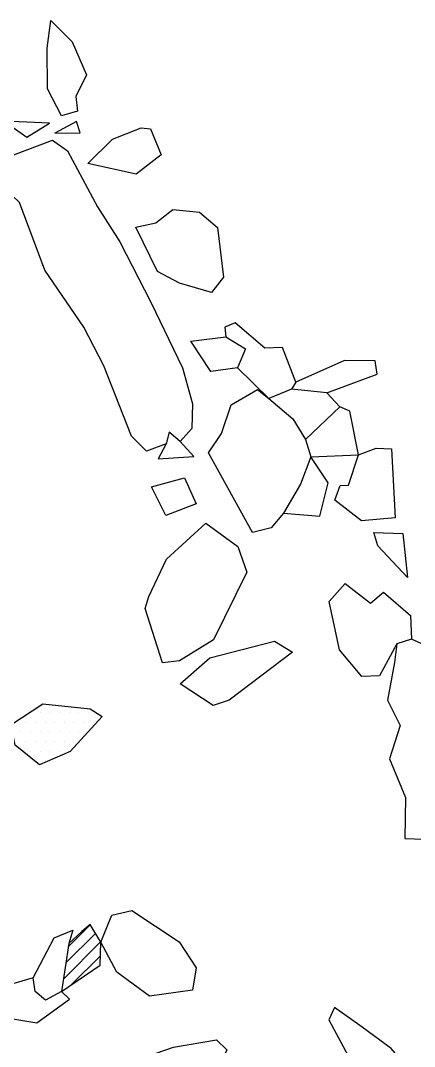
# Model space of a CAD drawing. Header units: metres. Extents: x 3.84 to 6.53, y -22.22 to -18.4.
# Drawn here: x 4.85 to 5.359, y -19.807 to -18.48 of the extents above; entities that cross this region are included whole.
import ezdxf

# ---------------------------------------------------------------- set-up
doc = ezdxf.new("R2010")
doc.units = ezdxf.units.M
doc.header["$LTSCALE"] = 25
doc.header["$MEASUREMENT"] = 0
doc.layers.get('0').update_dxf_attribs({"linetype": 'CONTINUOUS'})
for name, color, linetype in [('FEUER', 1, 'CONTINUOUS'), ('STEINE', 4, 'CONTINUOUS'), ('STEINESCHRAFF', 4, 'CONTINUOUS')]:
    doc.layers.add(name, color=color, linetype=linetype)

# ---------------------------------------------------------------- blocks, each defined once
blk = doc.blocks.new('*X2')
at = {"color": 0}
for p, q in [((446.77, -1925.58), (448.28, -1924.06)), ((447.28, -1926.83), (449.74, -1924.37)), ((447.79, -1928.09), (451.15, -1924.73)), ((448.3, -1929.35), (452.55, -1925.09)), ((448.87, -1930.55), (453.75, -1925.66)), ((449.76, -1931.43), (454.55, -1926.63)), ((450.64, -1932.31), (455.16, -1927.79)), ((451.53, -1933.19), (455.83, -1928.89)), ((452.44, -1934.04), (456.59, -1929.89)), ((458.15, -1931.87), (459.49, -1930.53)), ((459.03, -1932.76), (461.2, -1930.58)), ((453.37, -1934.88), (457.35, -1930.9)), ((454.3, -1935.72), (458.15, -1931.87)), ((458.92, -1934.64), (462.29, -1931.27)), ((455.91, -1935.88), (459.03, -1932.76)), ((457.4, -1937.93), (462.85, -1932.48)), ((457.58, -1935.98), (458.92, -1934.64)), ((458.31, -1938.78), (462.79, -1934.3)), ((459.3, -1939.56), (461.99, -1936.87)), ((453.3, -1942.02), (455.53, -1939.8)), ((453.32, -1943.77), (456.42, -1940.67)), ((453.8, -1945.06), (457.36, -1941.5)), ((454.65, -1945.98), (458.4, -1942.23)), ((455.49, -1946.9), (459.43, -1942.97)), ((456.34, -1947.82), (460.46, -1943.7)), ((457.27, -1948.66), (461.5, -1944.44)), ((458.57, -1949.13), (459.81, -1947.89)), ((469.25, -1949.06), (470.79, -1947.51)), ((469.4, -1950.67), (471.79, -1948.29)), ((470.15, -1951.69), (472.78, -1949.06)), ((472.61, -1951), (473.78, -1949.83)), ((491.14, -1967.83), (493.98, -1964.98)), ((490.82, -1969.91), (494.64, -1966.09)), ((490.51, -1971.99), (495.3, -1967.19)), ((491.53, -1972.74), (495.3, -1968.97))]:
    blk.add_line(p, q, dxfattribs=at)
blk = doc.blocks.new('*X6')
at = {"color": 0}
for p, q in [((486.25, -1937.5), (486.25, -1937.5)), ((487.5, -1937.5), (487.5, -1937.5)), ((488.75, -1937.5), (488.75, -1937.5)), ((490, -1937.5), (490, -1937.5)), ((491.25, -1937.5), (491.25, -1937.5)), ((492.5, -1937.5), (492.5, -1937.5)), ((493.75, -1937.5), (493.75, -1937.5)), ((485, -1940), (485, -1940)), ((485.625, -1938.75), (485.625, -1938.75)), ((486.25, -1940), (486.25, -1940)), ((486.875, -1938.75), (486.875, -1938.75)), ((487.5, -1940), (487.5, -1940)), ((488.125, -1938.75), (488.125, -1938.75)), ((488.75, -1940), (488.75, -1940)), ((489.375, -1938.75), (489.375, -1938.75)), ((490, -1940), (490, -1940)), ((490.625, -1938.75), (490.625, -1938.75)), ((491.25, -1940), (491.25, -1940)), ((491.875, -1938.75), (491.875, -1938.75)), ((492.5, -1940), (492.5, -1940)), ((493.125, -1938.75), (493.125, -1938.75)), ((494.375, -1938.75), (494.375, -1938.75)), ((485.625, -1941.25), (485.625, -1941.25)), ((486.875, -1941.25), (486.875, -1941.25)), ((488.125, -1941.25), (488.125, -1941.25)), ((489.375, -1941.25), (489.375, -1941.25)), ((490.625, -1941.25), (490.625, -1941.25)), ((491.875, -1941.25), (491.875, -1941.25)), ((486.25, -1942.5), (486.25, -1942.5)), ((487.5, -1942.5), (487.5, -1942.5)), ((488.75, -1942.5), (488.75, -1942.5)), ((490, -1942.5), (490, -1942.5)), ((491.25, -1942.5), (491.25, -1942.5)), ((486.875, -1943.75), (486.875, -1943.75)), ((488.125, -1943.75), (488.125, -1943.75))]:
    blk.add_line(p, q, dxfattribs=at)

msp = doc.modelspace()

# ---------------------------------------------------------------- linework, layer by layer
at = {"layer": 'STEINE'}
for points in [[(4.9027, -18.6035), (4.8845, -18.5683), (4.8841, -18.5158), (4.8888, -18.4801), (4.9162, -18.5077), (4.935, -18.5506), (4.9211, -18.5786), (4.9231, -18.5974), (4.9027, -18.6035)], [(4.8869, -18.6131), (4.8283, -18.6104), (4.8578, -18.6308), (4.8869, -18.6131)], [(4.894, -18.6258), (4.9266, -18.6254), (4.922, -18.6107), (4.894, -18.6258)], [(4.9366, -18.6652), (4.9688, -18.6337), (5.0056, -18.6191), (5.0178, -18.6201), (5.0314, -18.6538), (4.9993, -18.6787), (4.9366, -18.6652)], [(5.0379, -19.0277), (5.0124, -19.0373), (4.9931, -19.0179), (4.9572, -18.9266), (4.9314, -18.8766), (4.8812, -18.8031), (4.8483, -18.7154), (4.8392, -18.7067), (4.826, -18.6893), (4.8236, -18.6603), (4.8909, -18.635), (4.9102, -18.6488), (4.9492, -18.7213), (4.9781, -18.7662), (5.0181, -18.8443), (5.0591, -18.9295), (5.0722, -18.9759), (5.0711, -19.008), (5.0562, -19.0247)], [(4.999, -18.7474), (5.0245, -18.7419), (5.0465, -18.7247), (5.0811, -18.7278), (5.1045, -18.7478), (5.1124, -18.812), (5.0966, -18.8318), (5.0554, -18.8199), (5.0269, -18.8046), (4.999, -18.7474)], [(5.2057, -18.9478), (5.1886, -18.9029), (5.1656, -18.9038), (5.1275, -18.8711), (5.1138, -18.8767), (5.1152, -18.8894), (5.1407, -18.9048), (5.1304, -18.9292), (5.171, -18.9691)], [(5.1304, -18.9292), (5.0957, -18.9342), (5.0699, -18.8949), (5.1152, -18.8894)], [(5.2459, -18.9617), (5.3112, -18.9374), (5.3087, -18.9201), (5.269, -18.92), (5.2057, -18.9478), (5.2001, -18.9569)], [(5.1496, -19.1422), (5.0929, -19.0391), (5.1098, -19.0142), (5.1221, -18.9771), (5.1563, -18.9573), (5.171, -18.9691), (5.202, -18.9951), (5.2182, -19.0222), (5.2253, -19.0446), (5.2119, -19.0797), (5.1899, -19.1174), (5.1741, -19.1362), (5.1496, -19.1422)], [(5.2627, -18.98), (5.2459, -18.9617), (5.2001, -18.9569), (5.171, -18.9691)], [(5.2253, -19.0446), (5.287, -19.0418), (5.2759, -18.9852), (5.2627, -18.98), (5.2182, -19.0222)], [(5.042, -19.0125), (5.0379, -19.0277), (5.0276, -19.0471), (5.074, -19.0442), (5.0562, -19.0247), (5.042, -19.0125)], [(5.3346, -19.1234), (5.2908, -19.1274), (5.2562, -19.1003), (5.2634, -19.0814), (5.2741, -19.081), (5.287, -19.0418), (5.3099, -19.0332), (5.3298, -19.0343), (5.3346, -19.1234)], [(5.1899, -19.1174), (5.2368, -19.1211), (5.2476, -19.0783), (5.2253, -19.0446)], [(5.0376, -19.1205), (5.0189, -19.0832), (5.0617, -19.0716), (5.0769, -19.1053), (5.0376, -19.1205)], [(5.0154, -19.2253), (5.0384, -19.177), (5.0895, -19.1303), (5.1307, -19.1605), (5.1423, -19.1936), (5.0992, -19.2811), (5.0553, -19.3085), (5.0334, -19.311), (5.0107, -19.2406), (5.0154, -19.2253)], [(5.3506, -19.2004), (5.3121, -19.1595), (5.307, -19.1422), (5.3442, -19.1438), (5.3506, -19.2004)], [(5.3555, -19.2804), (5.3366, -19.2865), (5.3141, -19.3276), (5.2911, -19.3286), (5.2622, -19.2939), (5.2492, -19.2317), (5.2696, -19.2083), (5.3026, -19.2339), (5.3195, -19.2197), (5.3541, -19.2498), (5.3555, -19.2804)], [(5.3366, -19.2865), (5.3335, -19.3104), (5.3247, -19.3593), (5.3409, -19.3919), (5.327, -19.4352), (5.3477, -19.4852), (5.347, -19.5381), (5.3964, -19.5398), (5.4042, -19.4864), (5.3998, -19.4492), (5.3979, -19.3936), (5.3951, -19.3269), (5.4018, -19.3009), (5.3555, -19.2804)], [(5.0563, -19.338), (5.0946, -19.3045), (5.1782, -19.2829), (5.2016, -19.2972), (5.1194, -19.3591), (5.099, -19.3662), (5.0563, -19.338)], [(4.837, -19.3913), (4.8784, -19.364), (4.9395, -19.3703), (4.9553, -19.3805), (4.9139, -19.4257), (4.8741, -19.4429), (4.8426, -19.4173), (4.837, -19.3913)], [(4.9533, -19.6724), (4.9677, -19.6373), (4.9937, -19.6313), (5.0547, -19.6717), (5.077, -19.7054), (5.0723, -19.7344), (5.0163, -19.7419), (4.9741, -19.7112), (4.9533, -19.6724)], [(4.9027, -19.7359), (4.9527, -19.702), (4.9533, -19.6724), (4.9396, -19.6494), (4.9289, -19.6586), (4.9121, -19.6738)], [(4.9027, -19.7359), (4.8818, -19.7471), (4.8686, -19.7358), (4.8661, -19.7185), (4.8932, -19.6666), (4.9172, -19.6565), (4.9121, -19.6738), (4.9027, -19.7359)], [(4.8661, -19.7185), (4.8186, -19.7321), (4.8109, -19.7667), (4.8705, -19.7766), (4.9128, -19.7461), (4.9027, -19.7359)], [(5.3558, -19.8403), (5.3294, -19.8096), (5.2917, -19.782), (5.2557, -19.7569), (5.2485, -19.7727), (5.2738, -19.8191), (5.2875, -19.8451), (5.3073, -19.8569), (5.3338, -19.8555), (5.3558, -19.8403)], [(5.0734, -19.8684), (5.0514, -19.9127), (5.0005, -19.9089), (4.9863, -19.8905), (4.9715, -19.8727), (4.966, -19.8487), (4.9926, -19.8269), (5.0476, -19.8082), (5.1032, -19.7987), (5.1164, -19.8115), (5.1072, -19.8323), (5.0954, -19.8445)]]:
    msp.add_lwpolyline(points, dxfattribs=at)

# ---------------------------------------------------------------- block references
at = {"layer": 'FEUER', "xscale": 0.01, "yscale": 0.01, "zscale": 0.01}
msp.add_blockref('*X2', (0, 0), dxfattribs=at)
at = {"layer": 'STEINESCHRAFF', "xscale": 0.01, "yscale": 0.01, "zscale": 0.01}
msp.add_blockref('*X6', (0, 0), dxfattribs=at)

doc.saveas('drawing.dxf')
